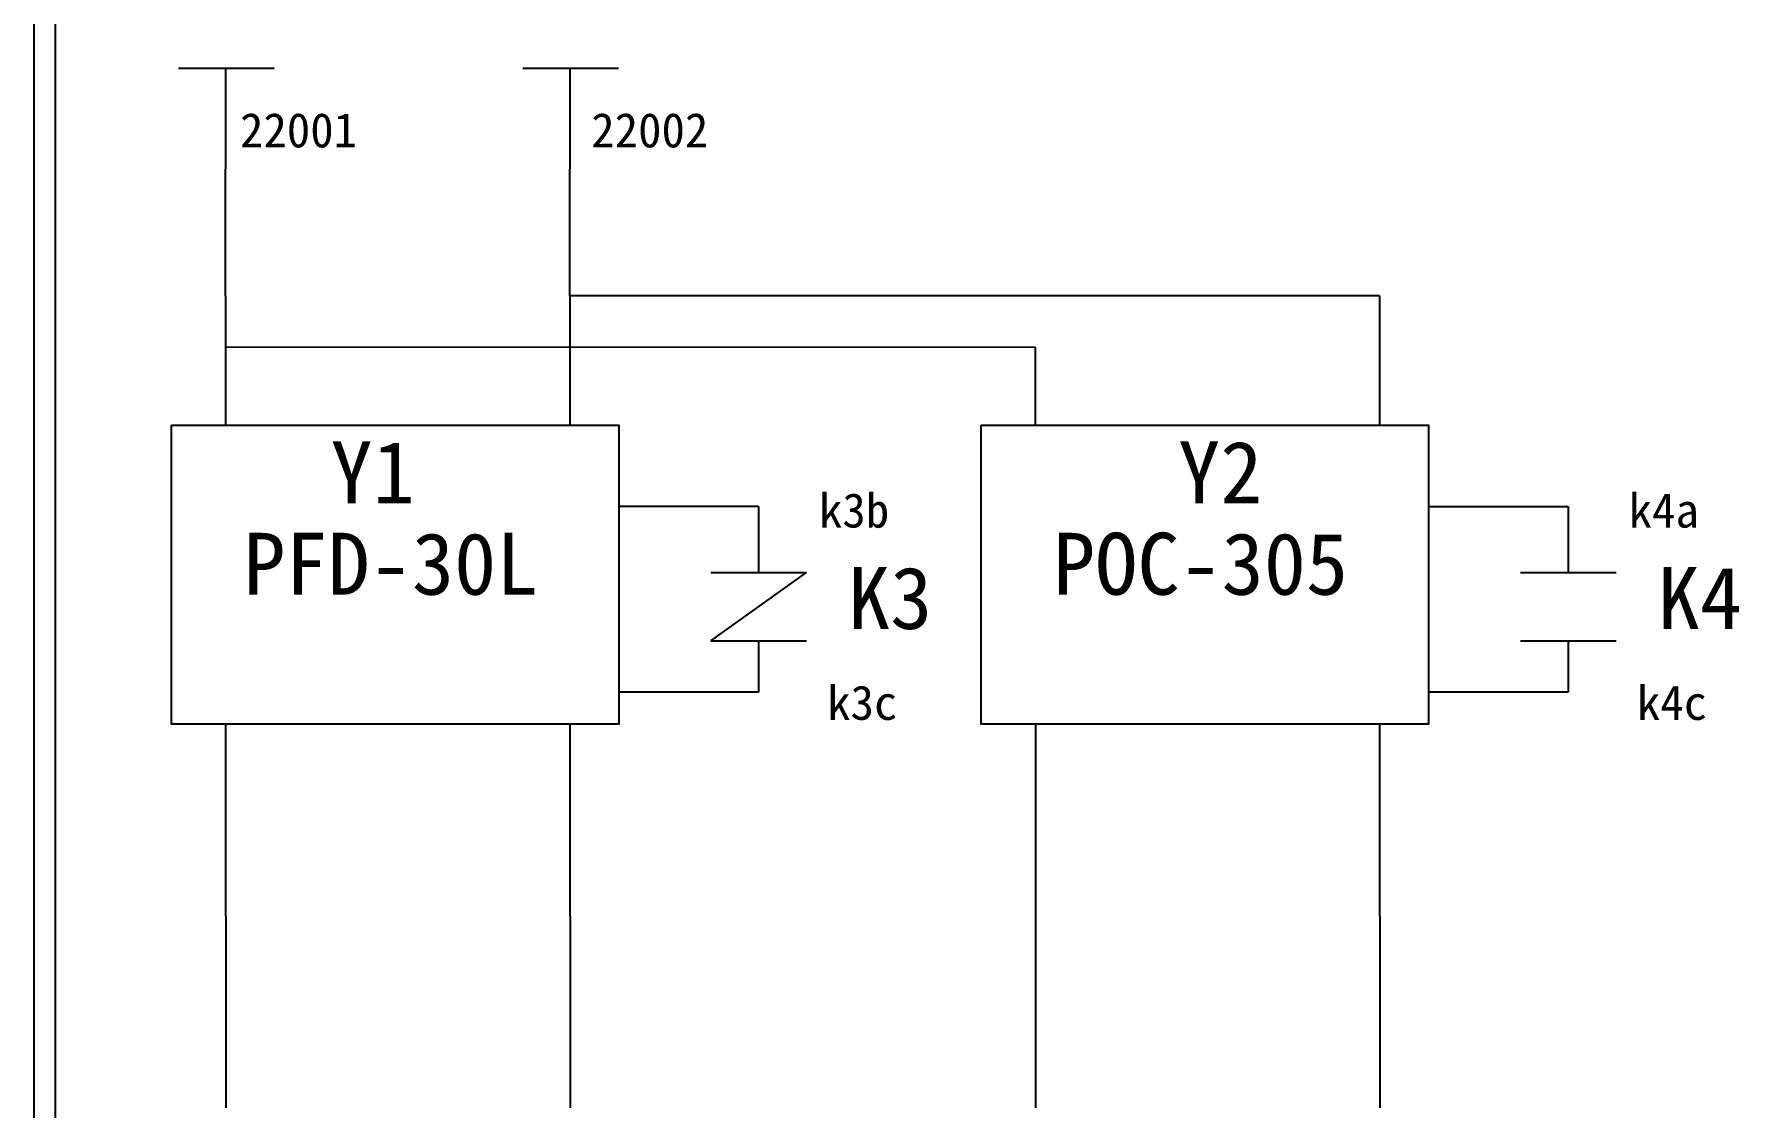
# Model space of a CAD drawing. Extents: x 10 to 297, y 3 to 207.
# Drawn here: x 10 to 109.1, y 55.5 to 117.9 of the extents above; entities that cross this region are included whole.
import ezdxf

# ---------------------------------------------------------------- set-up
doc = ezdxf.new("R2010")
doc.units = 0
doc.layers.get('0').update_dxf_attribs({"linetype": 'CONTINUOUS'})
doc.layers.add('圖框層', color=7, linetype='CONTINUOUS')
doc.layers.add('標尺寸層', color=3, linetype='CONTINUOUS')
doc.styles.add('STSL', font='kaiu.ttf')

msp = doc.modelspace()

# ---------------------------------------------------------------- linework, layer by layer
for p, q in [((21.119, 115.876), (21.119, 110.014)), ((41.119, 115.876), (41.119, 110.014)), ((21.119, 102.661), (21.122, 95.127)), ((41.119, 102.661), (41.122, 95.127)), ((88.165, 102.661), (88.167, 95.127)), ((68.166, 99.674), (68.167, 95.127)), ((21.128, 77.75), (21.137, 55.459)), ((41.128, 77.75), (41.137, 55.459)), ((68.174, 77.75), (68.183, 55.459)), ((88.174, 77.75), (88.183, 55.459))]:
    msp.add_line(p, q)
at = {"layer": '圖框層', "color": 7}
for p, q in [((10, 3), (10, 206.969)), ((11.25, 4.25), (11.25, 205.719))]:
    msp.add_line(p, q, dxfattribs=at)
at = {"layer": '標尺寸層', "color": 7}
for p, q in [((18.39, 115.876), (23.958, 115.876)), ((21.119, 115.876), (21.119, 110.014)), ((38.39, 115.876), (43.958, 115.876)), ((21.119, 102.661), (21.119, 110.014)), ((41.119, 102.661), (41.119, 110.014)), ((88.165, 102.661), (41.119, 102.661)), ((68.166, 99.674), (21.12, 99.656)), ((52.095, 90.412), (43.969, 90.412)), ((52.095, 90.412), (52.095, 86.58)), ((91.07, 90.412), (99.141, 90.412)), ((91.07, 90.412), (99.141, 90.412)), ((99.141, 90.412), (99.141, 86.58)), ((49.312, 86.58), (54.879, 86.58)), ((49.312, 82.607), (54.879, 86.58)), ((52.095, 86.58), (54.879, 86.58)), ((96.357, 86.58), (101.925, 86.58)), ((99.141, 86.58), (101.925, 86.58)), ((49.312, 82.607), (54.879, 82.607)), ((49.312, 82.607), (52.095, 82.607)), ((52.095, 82.607), (52.095, 79.618)), ((96.357, 82.607), (101.925, 82.607)), ((96.357, 82.607), (99.141, 82.607)), ((99.141, 82.607), (99.141, 79.618)), ((52.095, 79.618), (43.969, 79.618)), ((99.141, 79.618), (91.015, 79.618))]:
    msp.add_line(p, q, dxfattribs=at)
for points in [[(17.977, 95.127), (43.969, 95.127), (43.969, 77.75), (17.977, 77.75)], [(65.022, 95.127), (91.015, 95.127), (91.015, 77.75), (65.022, 77.75)]]:
    msp.add_lwpolyline(points, close=True, dxfattribs=at)

# ---------------------------------------------------------------- texts
at = {"layer": '圖框層', "color": 4, "style": 'STSL'}
for s, height, p in [('22001', 2, (21.963, 111.279)), ('22002', 2, (42.371, 111.279)), ('Y1', 3.6, (27.224, 90.596)), ('Y2', 3.6, (76.466, 90.596)), ('k3b', 2, (55.6, 89.185)), ('k4a', 2, (102.646, 89.185)), ('PFD-30L', 3.6, (22.157, 85.281)), ('POC-305', 3.6, (69.203, 85.281)), ('K3', 3.6, (57.29, 83.292)), ('K4', 3.6, (104.335, 83.292)), ('k3c', 2, (56.076, 78.011)), ('k4c', 2, (103.122, 78.011))]:
    msp.add_text(s, height=height, dxfattribs=at).set_placement(p)

doc.saveas('drawing.dxf')
